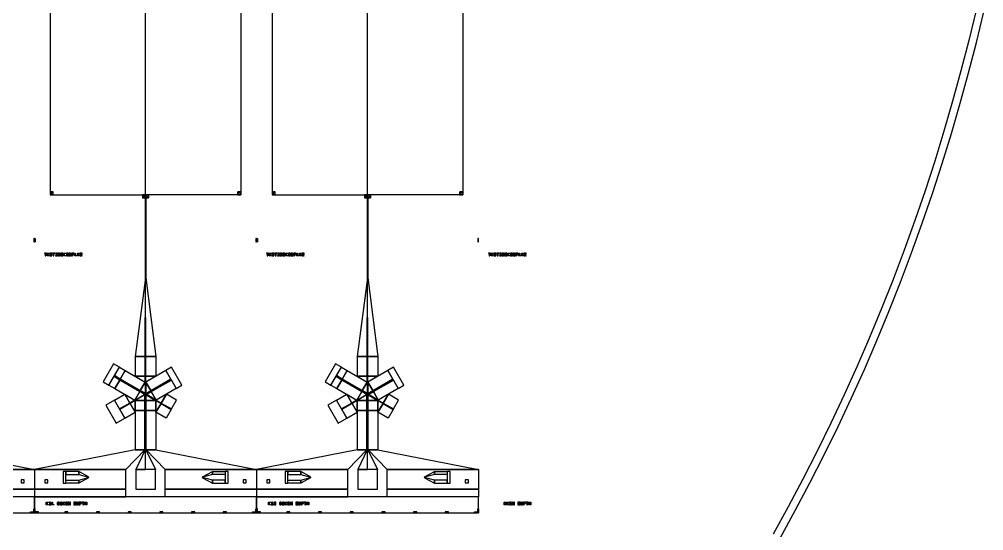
# Model space of a CAD drawing. Extents: x -50899 to 50899, y -48295 to 50898.
# Drawn here: x 25037 to 49580, y -24707 to -11703 of the extents above; entities that cross this region are included whole.
import ezdxf

# ---------------------------------------------------------------- set-up
doc = ezdxf.new("R2010")
doc.units = 0

# ---------------------------------------------------------------- blocks, each defined once
blk = doc.blocks.new('C1K')
for points in [[(5550, 6789), (5550, 6869), (5530, 6869), (5530, 6789), (5550, 6789)], [(5818, 6430), (5835, 6430), (5835, 6491), (5852, 6491), (5852, 6500), (5800, 6500), (5800, 6491), (5818, 6491), (5818, 6430), (5818, 6430)], [(5870, 6430), (5870, 6500), (5922, 6500), (5922, 6491), (5888, 6491), (5888, 6474), (5905, 6474), (5905, 6465), (5888, 6465), (5888, 6439), (5922, 6439), (5922, 6430), (5870, 6430), (5870, 6430)], [(5940, 6430), (5992, 6430), (5992, 6474), (5958, 6474), (5958, 6491), (5992, 6491), (5992, 6500), (5940, 6500), (5940, 6465), (5975, 6465), (5975, 6439), (5940, 6439), (5940, 6430), (5940, 6430)], [(6028, 6430), (6045, 6430), (6045, 6491), (6062, 6491), (6062, 6500), (6010, 6500), (6010, 6491), (6028, 6491), (6028, 6430), (6028, 6430)], [(6080, 6430), (6132, 6430), (6132, 6439), (6115, 6439), (6115, 6491), (6132, 6491), (6132, 6500), (6080, 6500), (6080, 6491), (6098, 6491), (6098, 6439), (6080, 6439), (6080, 6430), (6080, 6430)], [(6150, 6430), (6168, 6430), (6168, 6474), (6185, 6430), (6202, 6430), (6202, 6500), (6185, 6500), (6185, 6448), (6168, 6500), (6150, 6500), (6150, 6430), (6150, 6430)], [(6220, 6430), (6272, 6430), (6272, 6465), (6246, 6465), (6246, 6456), (6255, 6456), (6255, 6439), (6238, 6439), (6238, 6491), (6272, 6491), (6272, 6500), (6220, 6500), (6220, 6430), (6220, 6430)], [(6290, 6430), (6290, 6500), (6342, 6500), (6342, 6491), (6308, 6491), (6308, 6439), (6342, 6439), (6342, 6430), (6290, 6430), (6290, 6430)], [(6360, 6430), (6378, 6430), (6378, 6500), (6360, 6500), (6360, 6430)], [(6378, 6430), (6412, 6430), (6412, 6500), (6378, 6500), (6378, 6491), (6395, 6491), (6395, 6439), (6378, 6439), (6378, 6430)], [(6430, 6430), (6482, 6430), (6482, 6500), (6465, 6500), (6465, 6439), (6448, 6439), (6448, 6500), (6430, 6500), (6430, 6430), (6430, 6430)], [(6500, 6430), (6518, 6430), (6518, 6500), (6500, 6500), (6500, 6430)], [(6518, 6465), (6552, 6465), (6552, 6500), (6518, 6500), (6518, 6491), (6535, 6491), (6535, 6474), (6518, 6474), (6518, 6465)], [(6570, 6430), (6570, 6500), (6588, 6500), (6588, 6439), (6622, 6439), (6622, 6430), (6570, 6430), (6570, 6430)], [(6640, 6430), (6640, 6500), (6692, 6500), (6692, 6491), (6658, 6491), (6658, 6474), (6675, 6474), (6675, 6465), (6658, 6465), (6658, 6439), (6692, 6439), (6692, 6430), (6640, 6430), (6640, 6430)], [(6710, 6430), (6728, 6430), (6728, 6500), (6710, 6500), (6710, 6430)], [(6728, 6465), (6745, 6430), (6762, 6430), (6745, 6465), (6762, 6465), (6762, 6500), (6728, 6500), (6728, 6491), (6745, 6491), (6745, 6474), (6728, 6474), (6728, 6465)], [(3225, 1000), (2740, 1500), (2990, 1500), (5550, 1000), (3225, 1000)], [(3225, 500), (3225, 1000), (5550, 1000), (5550, 500), (3225, 500)], [(5210, 740), (5210, 660), (5290, 660), (5290, 740), (5210, 740)], [(3225, 300), (3225, 500), (5550, 500), (5550, 300), (3225, 300)], [(5550, -100), (5550, 300), (-100, 300), (-100, -100), (5550, -100)], [(5550, -100), (5450, -100), (5450, -80), (5530, -80), (5530, 0), (5550, 0), (5550, -100)], [(6200, 100), (6200, 170), (6252, 170), (6252, 161), (6218, 161), (6218, 144), (6235, 144), (6235, 135), (6218, 135), (6218, 109), (6252, 109), (6252, 100), (6200, 100), (6200, 100)], [(6270, 100), (6270, 170), (6322, 170), (6322, 161), (6288, 161), (6288, 144), (6305, 144), (6305, 135), (6288, 135), (6288, 109), (6322, 109), (6322, 100), (6270, 100), (6270, 100)], [(6340, 100), (6392, 100), (6392, 144), (6358, 144), (6358, 161), (6392, 161), (6392, 170), (6340, 170), (6340, 135), (6375, 135), (6375, 109), (6340, 109), (6340, 100), (6340, 100)], [(6410, 100), (6428, 100), (6428, 135), (6445, 135), (6445, 100), (6462, 100), (6462, 170), (6445, 170), (6445, 144), (6428, 144), (6428, 170), (6410, 170), (6410, 100), (6410, 100)], [(6550, 100), (6602, 100), (6602, 135), (6576, 135), (6576, 126), (6585, 126), (6585, 109), (6568, 109), (6568, 161), (6602, 161), (6602, 170), (6550, 170), (6550, 100), (6550, 100)], [(6620, 100), (6672, 100), (6672, 170), (6655, 170), (6655, 109), (6638, 109), (6638, 170), (6620, 170), (6620, 100), (6620, 100)], [(6690, 100), (6708, 100), (6708, 170), (6690, 170), (6690, 100)], [(6708, 135), (6742, 135), (6742, 170), (6708, 170), (6708, 161), (6725, 161), (6725, 144), (6708, 144), (6708, 135)], [(6778, 100), (6795, 100), (6795, 161), (6812, 161), (6812, 170), (6760, 170), (6760, 161), (6778, 161), (6778, 100), (6778, 100)], [(6830, 100), (6830, 170), (6882, 170), (6882, 100), (6865, 100), (6865, 161), (6848, 161), (6848, 100), (6830, 100)], [(6848, 135), (6848, 144), (6865, 144), (6865, 135), (6848, 135)]]:
    blk.add_lwpolyline(points)
blk = doc.blocks.new('C1L')
for points in [[(2724, 7981), (2724, 14081), (301, 14081), (301, 7981), (2724, 7981)], [(2726, 7981), (2726, 14081), (5149, 14081), (5149, 7981), (2726, 7981)], [(376, 7981), (376, 8056), (301, 8056), (301, 7981), (376, 7981)], [(301, 8056), (311, 8018), (338, 7991), (376, 7981), (376, 8018), (357, 8023), (344, 8037), (338, 8056), (301, 8056)], [(338, 8056), (344, 8037), (357, 8023), (376, 8018), (376, 8056), (376, 8056), (376, 8056), (376, 8056), (338, 8056)], [(2646, 7981), (2646, 7906), (2720, 7906), (2720, 7981), (2646, 7981)], [(2720, 7906), (2710, 7943), (2683, 7971), (2646, 7981), (2646, 7943), (2664, 7938), (2678, 7924), (2683, 7906), (2720, 7906)], [(2683, 7906), (2678, 7924), (2664, 7938), (2646, 7943), (2646, 7906), (2646, 7906), (2646, 7906), (2646, 7906), (2683, 7906)], [(2724, 5871), (2724, 7981), (2720, 7981), (2720, 5871), (2724, 5871)], [(2726, 5871), (2726, 7981), (2730, 7981), (2730, 5871), (2726, 5871)], [(2730, 7981), (2730, 7906), (2804, 7906), (2804, 7981), (2730, 7981)], [(2730, 7906), (2740, 7943), (2767, 7971), (2804, 7981), (2804, 7943), (2786, 7938), (2772, 7924), (2767, 7906), (2730, 7906)], [(2767, 7906), (2772, 7924), (2786, 7938), (2804, 7943), (2804, 7906), (2804, 7906), (2804, 7906), (2804, 7906), (2767, 7906)], [(5149, 7981), (5149, 8056), (5074, 8056), (5074, 7981), (5149, 7981)], [(5149, 8056), (5139, 8018), (5112, 7991), (5074, 7981), (5074, 8018), (5093, 8023), (5106, 8037), (5112, 8056), (5149, 8056)], [(5112, 8056), (5106, 8037), (5093, 8023), (5074, 8018), (5074, 8056), (5074, 8056), (5074, 8056), (5074, 8056), (5112, 8056)], [(-100, 6789), (-100, 6869), (-80, 6869), (-80, 6789), (-100, 6789)], [(5550, 6789), (5550, 6869), (5530, 6869), (5530, 6789), (5550, 6789)], [(5818, 6430), (5835, 6430), (5835, 6491), (5852, 6491), (5852, 6500), (5800, 6500), (5800, 6491), (5818, 6491), (5818, 6430), (5818, 6430)], [(5870, 6430), (5870, 6500), (5922, 6500), (5922, 6491), (5888, 6491), (5888, 6474), (5905, 6474), (5905, 6465), (5888, 6465), (5888, 6439), (5922, 6439), (5922, 6430), (5870, 6430), (5870, 6430)], [(5940, 6430), (5992, 6430), (5992, 6474), (5958, 6474), (5958, 6491), (5992, 6491), (5992, 6500), (5940, 6500), (5940, 6465), (5975, 6465), (5975, 6439), (5940, 6439), (5940, 6430), (5940, 6430)], [(6028, 6430), (6045, 6430), (6045, 6491), (6062, 6491), (6062, 6500), (6010, 6500), (6010, 6491), (6028, 6491), (6028, 6430), (6028, 6430)], [(6080, 6430), (6132, 6430), (6132, 6439), (6115, 6439), (6115, 6491), (6132, 6491), (6132, 6500), (6080, 6500), (6080, 6491), (6098, 6491), (6098, 6439), (6080, 6439), (6080, 6430), (6080, 6430)], [(6150, 6430), (6168, 6430), (6168, 6474), (6185, 6430), (6202, 6430), (6202, 6500), (6185, 6500), (6185, 6448), (6168, 6500), (6150, 6500), (6150, 6430), (6150, 6430)], [(6220, 6430), (6272, 6430), (6272, 6465), (6246, 6465), (6246, 6456), (6255, 6456), (6255, 6439), (6238, 6439), (6238, 6491), (6272, 6491), (6272, 6500), (6220, 6500), (6220, 6430), (6220, 6430)], [(6290, 6430), (6290, 6500), (6342, 6500), (6342, 6491), (6308, 6491), (6308, 6439), (6342, 6439), (6342, 6430), (6290, 6430), (6290, 6430)], [(6360, 6430), (6378, 6430), (6378, 6500), (6360, 6500), (6360, 6430)], [(6378, 6430), (6412, 6430), (6412, 6500), (6378, 6500), (6378, 6491), (6395, 6491), (6395, 6439), (6378, 6439), (6378, 6430)], [(6430, 6430), (6482, 6430), (6482, 6500), (6465, 6500), (6465, 6439), (6448, 6439), (6448, 6500), (6430, 6500), (6430, 6430), (6430, 6430)], [(6500, 6430), (6518, 6430), (6518, 6500), (6500, 6500), (6500, 6430)], [(6518, 6465), (6552, 6465), (6552, 6500), (6518, 6500), (6518, 6491), (6535, 6491), (6535, 6474), (6518, 6474), (6518, 6465)], [(6570, 6430), (6570, 6500), (6588, 6500), (6588, 6439), (6622, 6439), (6622, 6430), (6570, 6430), (6570, 6430)], [(6640, 6430), (6640, 6500), (6692, 6500), (6692, 6491), (6658, 6491), (6658, 6474), (6675, 6474), (6675, 6465), (6658, 6465), (6658, 6439), (6692, 6439), (6692, 6430), (6640, 6430), (6640, 6430)], [(6710, 6430), (6728, 6430), (6728, 6500), (6710, 6500), (6710, 6430)], [(6728, 6465), (6745, 6430), (6762, 6430), (6745, 6465), (6762, 6465), (6762, 6500), (6728, 6500), (6728, 6491), (6745, 6491), (6745, 6474), (6728, 6474), (6728, 6465)], [(2718, 3871), (2724, 5871), (2720, 5871), (2460, 3871), (2718, 3871)], [(2732, 3871), (2726, 5871), (2730, 5871), (2990, 3871), (2732, 3871)], [(2059, 3602), (1910, 3688), (1645, 3229), (1794, 3143), (2059, 3602)], [(2718, 3371), (2718, 3871), (2460, 3871), (2460, 3371), (2718, 3371)], [(2732, 3371), (2732, 3871), (2990, 3871), (2990, 3371), (2732, 3371)], [(2083, 3300), (1934, 3386), (2059, 3602), (2208, 3516), (2083, 3300)], [(2592, 3005), (2083, 3300), (2208, 3516), (2718, 3222), (2592, 3005)], [(2858, 3005), (3367, 3300), (3242, 3516), (2732, 3222), (2858, 3005)], [(3507, 3057), (3652, 3141), (3387, 3600), (3242, 3516), (3507, 3057)], [(2068, 3274), (1919, 3360), (1794, 3143), (1943, 3057), (2068, 3274)], [(2578, 2979), (2068, 3274), (1943, 3057), (2452, 2763), (2578, 2979)], [(2589, 2999), (2079, 3293), (2071, 3280), (2581, 2986), (2589, 2999)], [(2718, 3222), (2718, 3371), (2460, 3371), (2718, 3222), (2718, 3222)], [(2718, 2933), (2592, 3005), (2718, 3222), (2718, 2933), (2718, 2933)], [(2732, 3222), (2732, 3371), (2990, 3371), (2732, 3222), (2732, 3222)], [(2732, 2933), (2858, 3005), (2732, 3222), (2732, 2933), (2732, 2933)], [(2869, 2986), (3379, 3280), (3371, 3293), (2861, 2999), (2869, 2986)], [(2872, 2979), (3382, 3274), (3507, 3057), (2998, 2763), (2872, 2979)], [(2702, 2907), (2578, 2979), (2452, 2763), (2702, 2907), (2702, 2907)], [(2710, 2920), (2585, 2992), (2581, 2986), (2706, 2914), (2710, 2920)], [(2710, 2920), (2585, 2992), (2589, 2999), (2714, 2927), (2710, 2920)], [(2740, 2920), (2865, 2992), (2861, 2999), (2736, 2927), (2740, 2920)], [(2740, 2920), (2865, 2992), (2869, 2986), (2744, 2914), (2740, 2920)], [(2748, 2907), (2872, 2979), (2998, 2763), (2748, 2907), (2748, 2907)], [(1935, 2762), (1712, 2633), (1977, 2174), (2200, 2303), (1935, 2762)], [(2324, 2689), (2064, 2539), (1935, 2762), (2195, 2912), (2324, 2689)], [(2452, 2763), (2324, 2689), (2195, 2912), (2452, 2763), (2452, 2763)], [(2460, 2750), (2331, 2676), (2460, 2453), (2460, 2750), (2460, 2750)], [(2710, 2750), (2710, 2894), (2710, 2894), (2460, 2750), (2710, 2750)], [(2710, 2500), (2710, 2750), (2460, 2750), (2460, 2500), (2710, 2500)], [(2725, 2920), (2714, 2927), (2706, 2914), (2718, 2907), (2725, 2920)], [(2725, 2907), (2725, 2920), (2725, 2920), (2718, 2907), (2725, 2907)], [(2732, 2894), (2732, 2907), (2718, 2907), (2718, 2894), (2732, 2894)], [(2725, 2750), (2725, 2894), (2718, 2894), (2718, 2750), (2725, 2750)], [(2732, 2500), (2732, 2750), (2718, 2750), (2718, 2500), (2732, 2500)], [(2732, 2907), (2744, 2914), (2736, 2927), (2725, 2920), (2732, 2907)], [(2725, 2907), (2725, 2920), (2725, 2920), (2732, 2907), (2725, 2907)], [(2725, 2750), (2725, 2894), (2732, 2894), (2732, 2750), (2725, 2750)], [(2740, 2750), (2740, 2894), (2740, 2894), (2990, 2750), (2740, 2750)], [(2740, 2500), (2740, 2750), (2990, 2750), (2990, 2500), (2740, 2500)], [(2990, 2750), (3119, 2676), (2990, 2453), (2990, 2750), (2990, 2750)], [(2998, 2763), (3126, 2689), (3255, 2912), (2998, 2763), (2998, 2763)], [(3126, 2689), (3386, 2539), (3515, 2762), (3255, 2912), (3126, 2689)], [(2331, 2676), (2071, 2526), (2200, 2303), (2460, 2453), (2331, 2676)], [(2710, 1500), (2710, 2500), (2460, 2500), (2460, 1500), (2710, 1500)], [(2732, 1500), (2732, 2500), (2718, 2500), (2718, 1500), (2732, 1500)], [(2740, 1500), (2740, 2500), (2990, 2500), (2990, 1500), (2740, 1500)], [(3119, 2676), (3379, 2526), (3250, 2303), (2990, 2453), (3119, 2676)], [(2225, 1000), (2710, 1500), (2460, 1500), (-100, 1000), (2225, 1000)], [(2725, 1000), (2725, 1500), (2718, 1500), (2475, 1000), (2725, 1000)], [(2725, 1000), (2725, 1500), (2732, 1500), (2975, 1000), (2725, 1000)], [(3225, 1000), (2740, 1500), (2990, 1500), (5550, 1000), (3225, 1000)], [(2225, 500), (2225, 1000), (-100, 1000), (-100, 500), (2225, 500)], [(2975, 500), (2975, 1000), (2475, 1000), (2475, 500), (2975, 500)], [(3225, 500), (3225, 1000), (5550, 1000), (5550, 500), (3225, 500)], [(160, 740), (160, 660), (240, 660), (240, 740), (160, 740)], [(625, 650), (700, 650), (700, 950), (625, 950), (625, 650)], [(625, 650), (700, 650), (700, 950), (625, 950), (625, 650)], [(700, 875), (1025, 875), (1025, 950), (700, 950), (700, 875)], [(700, 875), (1025, 875), (1025, 950), (700, 950), (700, 875)], [(1025, 875), (1275, 805), (1275, 810), (1025, 950), (1025, 875)], [(1025, 875), (1275, 805), (1275, 810), (1025, 950), (1025, 875)], [(1025, 725), (1275, 795), (1275, 790), (1025, 650), (1025, 725)], [(1025, 725), (1275, 795), (1275, 790), (1025, 650), (1025, 725)], [(4425, 875), (4175, 805), (4175, 810), (4425, 950), (4425, 875)], [(4425, 875), (4175, 805), (4175, 810), (4425, 950), (4425, 875)], [(4425, 725), (4175, 795), (4175, 790), (4425, 650), (4425, 725)], [(4425, 725), (4175, 795), (4175, 790), (4425, 650), (4425, 725)], [(4750, 875), (4425, 875), (4425, 950), (4750, 950), (4750, 875)], [(4750, 875), (4425, 875), (4425, 950), (4750, 950), (4750, 875)], [(4825, 950), (4750, 950), (4750, 650), (4825, 650), (4825, 950)], [(4825, 950), (4750, 950), (4750, 650), (4825, 650), (4825, 950)], [(5210, 740), (5210, 660), (5290, 660), (5290, 740), (5210, 740)], [(2225, 300), (2225, 500), (-100, 500), (-100, 300), (2225, 300)], [(700, 725), (1025, 725), (1025, 650), (700, 650), (700, 725)], [(700, 725), (1025, 725), (1025, 650), (700, 650), (700, 725)], [(3225, 300), (3225, 500), (5550, 500), (5550, 300), (3225, 300)], [(4750, 725), (4425, 725), (4425, 650), (4750, 650), (4750, 725)], [(4750, 725), (4425, 725), (4425, 650), (4750, 650), (4750, 725)], [(5550, -100), (5550, 300), (-100, 300), (-100, -100), (5550, -100)], [(-100, -100), (0, -100), (0, -80), (-80, -80), (-80, 0), (-100, 0), (-100, -100)], [(200, 100), (200, 170), (252, 170), (252, 161), (218, 161), (218, 109), (252, 109), (252, 100), (200, 100), (200, 100)], [(270, 100), (322, 100), (322, 109), (305, 109), (305, 170), (288, 170), (270, 161), (270, 152), (288, 152), (288, 109), (270, 109), (270, 100), (270, 100)], [(340, 100), (340, 170), (358, 170), (358, 109), (392, 109), (392, 100), (340, 100), (340, 100)], [(5550, -100), (5450, -100), (5450, -80), (5530, -80), (5530, 0), (5550, 0), (5550, -100)], [(6200, 100), (6200, 170), (6252, 170), (6252, 161), (6218, 161), (6218, 144), (6235, 144), (6235, 135), (6218, 135), (6218, 109), (6252, 109), (6252, 100), (6200, 100), (6200, 100)], [(6270, 100), (6270, 170), (6322, 170), (6322, 161), (6288, 161), (6288, 144), (6305, 144), (6305, 135), (6288, 135), (6288, 109), (6322, 109), (6322, 100), (6270, 100), (6270, 100)], [(6340, 100), (6392, 100), (6392, 144), (6358, 144), (6358, 161), (6392, 161), (6392, 170), (6340, 170), (6340, 135), (6375, 135), (6375, 109), (6340, 109), (6340, 100), (6340, 100)], [(6410, 100), (6428, 100), (6428, 135), (6445, 135), (6445, 100), (6462, 100), (6462, 170), (6445, 170), (6445, 144), (6428, 144), (6428, 170), (6410, 170), (6410, 100), (6410, 100)], [(6550, 100), (6602, 100), (6602, 135), (6576, 135), (6576, 126), (6585, 126), (6585, 109), (6568, 109), (6568, 161), (6602, 161), (6602, 170), (6550, 170), (6550, 100), (6550, 100)], [(6620, 100), (6672, 100), (6672, 170), (6655, 170), (6655, 109), (6638, 109), (6638, 170), (6620, 170), (6620, 100), (6620, 100)], [(6690, 100), (6708, 100), (6708, 170), (6690, 170), (6690, 100)], [(6708, 135), (6742, 135), (6742, 170), (6708, 170), (6708, 161), (6725, 161), (6725, 144), (6708, 144), (6708, 135)], [(6778, 100), (6795, 100), (6795, 161), (6812, 161), (6812, 170), (6760, 170), (6760, 161), (6778, 161), (6778, 100), (6778, 100)], [(6830, 100), (6830, 170), (6882, 170), (6882, 100), (6865, 100), (6865, 161), (6848, 161), (6848, 100), (6830, 100)], [(6848, 135), (6848, 144), (6865, 144), (6865, 135), (6848, 135)], [(667, -100), (747, -100), (747, -80), (667, -80), (667, -100)], [(1474, -100), (1554, -100), (1554, -80), (1474, -80), (1474, -100)], [(2281, -100), (2361, -100), (2361, -80), (2281, -80), (2281, -100)], [(3089, -100), (3169, -100), (3169, -80), (3089, -80), (3089, -100)], [(3896, -100), (3976, -100), (3976, -80), (3896, -80), (3896, -100)], [(4703, -100), (4783, -100), (4783, -80), (4703, -80), (4703, -100)]]:
    blk.add_lwpolyline(points)
blk = doc.blocks.new('C1M')
for points in [[(2724, 7981), (2724, 14081), (301, 14081), (301, 7981), (2724, 7981)], [(2726, 7981), (2726, 14081), (5149, 14081), (5149, 7981), (2726, 7981)], [(376, 7981), (376, 8056), (301, 8056), (301, 7981), (376, 7981)], [(301, 8056), (311, 8018), (338, 7991), (376, 7981), (376, 8018), (357, 8023), (344, 8037), (338, 8056), (301, 8056)], [(338, 8056), (344, 8037), (357, 8023), (376, 8018), (376, 8056), (376, 8056), (376, 8056), (376, 8056), (338, 8056)], [(2646, 7981), (2646, 7906), (2720, 7906), (2720, 7981), (2646, 7981)], [(2720, 7906), (2710, 7943), (2683, 7971), (2646, 7981), (2646, 7943), (2664, 7938), (2678, 7924), (2683, 7906), (2720, 7906)], [(2683, 7906), (2678, 7924), (2664, 7938), (2646, 7943), (2646, 7906), (2646, 7906), (2646, 7906), (2646, 7906), (2683, 7906)], [(2724, 5871), (2724, 7981), (2720, 7981), (2720, 5871), (2724, 5871)], [(2726, 5871), (2726, 7981), (2730, 7981), (2730, 5871), (2726, 5871)], [(2730, 7981), (2730, 7906), (2804, 7906), (2804, 7981), (2730, 7981)], [(2730, 7906), (2740, 7943), (2767, 7971), (2804, 7981), (2804, 7943), (2786, 7938), (2772, 7924), (2767, 7906), (2730, 7906)], [(2767, 7906), (2772, 7924), (2786, 7938), (2804, 7943), (2804, 7906), (2804, 7906), (2804, 7906), (2804, 7906), (2767, 7906)], [(5149, 7981), (5149, 8056), (5074, 8056), (5074, 7981), (5149, 7981)], [(5149, 8056), (5139, 8018), (5112, 7991), (5074, 7981), (5074, 8018), (5093, 8023), (5106, 8037), (5112, 8056), (5149, 8056)], [(5112, 8056), (5106, 8037), (5093, 8023), (5074, 8018), (5074, 8056), (5074, 8056), (5074, 8056), (5074, 8056), (5112, 8056)], [(-100, 6789), (-100, 6869), (-80, 6869), (-80, 6789), (-100, 6789)], [(5550, 6789), (5550, 6869), (5530, 6869), (5530, 6789), (5550, 6789)], [(5818, 6430), (5835, 6430), (5835, 6491), (5852, 6491), (5852, 6500), (5800, 6500), (5800, 6491), (5818, 6491), (5818, 6430), (5818, 6430)], [(5870, 6430), (5870, 6500), (5922, 6500), (5922, 6491), (5888, 6491), (5888, 6474), (5905, 6474), (5905, 6465), (5888, 6465), (5888, 6439), (5922, 6439), (5922, 6430), (5870, 6430), (5870, 6430)], [(5940, 6430), (5992, 6430), (5992, 6474), (5958, 6474), (5958, 6491), (5992, 6491), (5992, 6500), (5940, 6500), (5940, 6465), (5975, 6465), (5975, 6439), (5940, 6439), (5940, 6430), (5940, 6430)], [(6028, 6430), (6045, 6430), (6045, 6491), (6062, 6491), (6062, 6500), (6010, 6500), (6010, 6491), (6028, 6491), (6028, 6430), (6028, 6430)], [(6080, 6430), (6132, 6430), (6132, 6439), (6115, 6439), (6115, 6491), (6132, 6491), (6132, 6500), (6080, 6500), (6080, 6491), (6098, 6491), (6098, 6439), (6080, 6439), (6080, 6430), (6080, 6430)], [(6150, 6430), (6168, 6430), (6168, 6474), (6185, 6430), (6202, 6430), (6202, 6500), (6185, 6500), (6185, 6448), (6168, 6500), (6150, 6500), (6150, 6430), (6150, 6430)], [(6220, 6430), (6272, 6430), (6272, 6465), (6246, 6465), (6246, 6456), (6255, 6456), (6255, 6439), (6238, 6439), (6238, 6491), (6272, 6491), (6272, 6500), (6220, 6500), (6220, 6430), (6220, 6430)], [(6290, 6430), (6290, 6500), (6342, 6500), (6342, 6491), (6308, 6491), (6308, 6439), (6342, 6439), (6342, 6430), (6290, 6430), (6290, 6430)], [(6360, 6430), (6378, 6430), (6378, 6500), (6360, 6500), (6360, 6430)], [(6378, 6430), (6412, 6430), (6412, 6500), (6378, 6500), (6378, 6491), (6395, 6491), (6395, 6439), (6378, 6439), (6378, 6430)], [(6430, 6430), (6482, 6430), (6482, 6500), (6465, 6500), (6465, 6439), (6448, 6439), (6448, 6500), (6430, 6500), (6430, 6430), (6430, 6430)], [(6500, 6430), (6518, 6430), (6518, 6500), (6500, 6500), (6500, 6430)], [(6518, 6465), (6552, 6465), (6552, 6500), (6518, 6500), (6518, 6491), (6535, 6491), (6535, 6474), (6518, 6474), (6518, 6465)], [(6570, 6430), (6570, 6500), (6588, 6500), (6588, 6439), (6622, 6439), (6622, 6430), (6570, 6430), (6570, 6430)], [(6640, 6430), (6640, 6500), (6692, 6500), (6692, 6491), (6658, 6491), (6658, 6474), (6675, 6474), (6675, 6465), (6658, 6465), (6658, 6439), (6692, 6439), (6692, 6430), (6640, 6430), (6640, 6430)], [(6710, 6430), (6728, 6430), (6728, 6500), (6710, 6500), (6710, 6430)], [(6728, 6465), (6745, 6430), (6762, 6430), (6745, 6465), (6762, 6465), (6762, 6500), (6728, 6500), (6728, 6491), (6745, 6491), (6745, 6474), (6728, 6474), (6728, 6465)], [(2718, 3871), (2724, 5871), (2720, 5871), (2460, 3871), (2718, 3871)], [(2732, 3871), (2726, 5871), (2730, 5871), (2990, 3871), (2732, 3871)], [(2059, 3602), (1910, 3688), (1645, 3229), (1794, 3143), (2059, 3602)], [(2718, 3371), (2718, 3871), (2460, 3871), (2460, 3371), (2718, 3371)], [(2732, 3371), (2732, 3871), (2990, 3871), (2990, 3371), (2732, 3371)], [(2083, 3300), (1934, 3386), (2059, 3602), (2208, 3516), (2083, 3300)], [(2592, 3005), (2083, 3300), (2208, 3516), (2718, 3222), (2592, 3005)], [(2858, 3005), (3367, 3300), (3242, 3516), (2732, 3222), (2858, 3005)], [(3507, 3057), (3652, 3141), (3387, 3600), (3242, 3516), (3507, 3057)], [(2068, 3274), (1919, 3360), (1794, 3143), (1943, 3057), (2068, 3274)], [(2578, 2979), (2068, 3274), (1943, 3057), (2452, 2763), (2578, 2979)], [(2589, 2999), (2079, 3293), (2071, 3280), (2581, 2986), (2589, 2999)], [(2718, 3222), (2718, 3371), (2460, 3371), (2718, 3222), (2718, 3222)], [(2718, 2933), (2592, 3005), (2718, 3222), (2718, 2933), (2718, 2933)], [(2732, 3222), (2732, 3371), (2990, 3371), (2732, 3222), (2732, 3222)], [(2732, 2933), (2858, 3005), (2732, 3222), (2732, 2933), (2732, 2933)], [(2869, 2986), (3379, 3280), (3371, 3293), (2861, 2999), (2869, 2986)], [(2872, 2979), (3382, 3274), (3507, 3057), (2998, 2763), (2872, 2979)], [(2702, 2907), (2578, 2979), (2452, 2763), (2702, 2907), (2702, 2907)], [(2710, 2920), (2585, 2992), (2581, 2986), (2706, 2914), (2710, 2920)], [(2710, 2920), (2585, 2992), (2589, 2999), (2714, 2927), (2710, 2920)], [(2740, 2920), (2865, 2992), (2861, 2999), (2736, 2927), (2740, 2920)], [(2740, 2920), (2865, 2992), (2869, 2986), (2744, 2914), (2740, 2920)], [(2748, 2907), (2872, 2979), (2998, 2763), (2748, 2907), (2748, 2907)], [(1935, 2762), (1712, 2633), (1977, 2174), (2200, 2303), (1935, 2762)], [(2324, 2689), (2064, 2539), (1935, 2762), (2195, 2912), (2324, 2689)], [(2452, 2763), (2324, 2689), (2195, 2912), (2452, 2763), (2452, 2763)], [(2460, 2750), (2331, 2676), (2460, 2453), (2460, 2750), (2460, 2750)], [(2710, 2750), (2710, 2894), (2710, 2894), (2460, 2750), (2710, 2750)], [(2710, 2500), (2710, 2750), (2460, 2750), (2460, 2500), (2710, 2500)], [(2725, 2920), (2714, 2927), (2706, 2914), (2718, 2907), (2725, 2920)], [(2725, 2907), (2725, 2920), (2725, 2920), (2718, 2907), (2725, 2907)], [(2732, 2894), (2732, 2907), (2718, 2907), (2718, 2894), (2732, 2894)], [(2725, 2750), (2725, 2894), (2718, 2894), (2718, 2750), (2725, 2750)], [(2732, 2500), (2732, 2750), (2718, 2750), (2718, 2500), (2732, 2500)], [(2732, 2907), (2744, 2914), (2736, 2927), (2725, 2920), (2732, 2907)], [(2725, 2907), (2725, 2920), (2725, 2920), (2732, 2907), (2725, 2907)], [(2725, 2750), (2725, 2894), (2732, 2894), (2732, 2750), (2725, 2750)], [(2740, 2750), (2740, 2894), (2740, 2894), (2990, 2750), (2740, 2750)], [(2740, 2500), (2740, 2750), (2990, 2750), (2990, 2500), (2740, 2500)], [(2990, 2750), (3119, 2676), (2990, 2453), (2990, 2750), (2990, 2750)], [(2998, 2763), (3126, 2689), (3255, 2912), (2998, 2763), (2998, 2763)], [(3126, 2689), (3386, 2539), (3515, 2762), (3255, 2912), (3126, 2689)], [(2331, 2676), (2071, 2526), (2200, 2303), (2460, 2453), (2331, 2676)], [(2710, 1500), (2710, 2500), (2460, 2500), (2460, 1500), (2710, 1500)], [(2732, 1500), (2732, 2500), (2718, 2500), (2718, 1500), (2732, 1500)], [(2740, 1500), (2740, 2500), (2990, 2500), (2990, 1500), (2740, 1500)], [(3119, 2676), (3379, 2526), (3250, 2303), (2990, 2453), (3119, 2676)], [(2225, 1000), (2710, 1500), (2460, 1500), (-100, 1000), (2225, 1000)], [(2725, 1000), (2725, 1500), (2718, 1500), (2475, 1000), (2725, 1000)], [(2725, 1000), (2725, 1500), (2732, 1500), (2975, 1000), (2725, 1000)], [(3225, 1000), (2740, 1500), (2990, 1500), (5550, 1000), (3225, 1000)], [(2225, 500), (2225, 1000), (-100, 1000), (-100, 500), (2225, 500)], [(2975, 500), (2975, 1000), (2475, 1000), (2475, 500), (2975, 500)], [(3225, 500), (3225, 1000), (5550, 1000), (5550, 500), (3225, 500)], [(160, 740), (160, 660), (240, 660), (240, 740), (160, 740)], [(625, 650), (700, 650), (700, 950), (625, 950), (625, 650)], [(625, 650), (700, 650), (700, 950), (625, 950), (625, 650)], [(700, 875), (1025, 875), (1025, 950), (700, 950), (700, 875)], [(700, 875), (1025, 875), (1025, 950), (700, 950), (700, 875)], [(1025, 875), (1275, 805), (1275, 810), (1025, 950), (1025, 875)], [(1025, 875), (1275, 805), (1275, 810), (1025, 950), (1025, 875)], [(1025, 725), (1275, 795), (1275, 790), (1025, 650), (1025, 725)], [(1025, 725), (1275, 795), (1275, 790), (1025, 650), (1025, 725)], [(4425, 875), (4175, 805), (4175, 810), (4425, 950), (4425, 875)], [(4425, 875), (4175, 805), (4175, 810), (4425, 950), (4425, 875)], [(4425, 725), (4175, 795), (4175, 790), (4425, 650), (4425, 725)], [(4425, 725), (4175, 795), (4175, 790), (4425, 650), (4425, 725)], [(4750, 875), (4425, 875), (4425, 950), (4750, 950), (4750, 875)], [(4750, 875), (4425, 875), (4425, 950), (4750, 950), (4750, 875)], [(4825, 950), (4750, 950), (4750, 650), (4825, 650), (4825, 950)], [(4825, 950), (4750, 950), (4750, 650), (4825, 650), (4825, 950)], [(5210, 740), (5210, 660), (5290, 660), (5290, 740), (5210, 740)], [(2225, 300), (2225, 500), (-100, 500), (-100, 300), (2225, 300)], [(700, 725), (1025, 725), (1025, 650), (700, 650), (700, 725)], [(700, 725), (1025, 725), (1025, 650), (700, 650), (700, 725)], [(3225, 300), (3225, 500), (5550, 500), (5550, 300), (3225, 300)], [(4750, 725), (4425, 725), (4425, 650), (4750, 650), (4750, 725)], [(4750, 725), (4425, 725), (4425, 650), (4750, 650), (4750, 725)], [(5550, -100), (5550, 300), (-100, 300), (-100, -100), (5550, -100)], [(-100, -100), (0, -100), (0, -80), (-80, -80), (-80, 0), (-100, 0), (-100, -100)], [(200, 100), (200, 170), (252, 170), (252, 161), (218, 161), (218, 109), (252, 109), (252, 100), (200, 100), (200, 100)], [(270, 100), (322, 100), (322, 109), (305, 109), (305, 170), (288, 170), (270, 161), (270, 152), (288, 152), (288, 109), (270, 109), (270, 100), (270, 100)], [(340, 100), (358, 100), (358, 135), (366, 109), (375, 135), (375, 100), (392, 100), (392, 170), (375, 170), (366, 144), (358, 170), (340, 170), (340, 100), (340, 100)], [(5550, -100), (5450, -100), (5450, -80), (5530, -80), (5530, 0), (5550, 0), (5550, -100)], [(6200, 100), (6200, 170), (6252, 170), (6252, 161), (6218, 161), (6218, 144), (6235, 144), (6235, 135), (6218, 135), (6218, 109), (6252, 109), (6252, 100), (6200, 100), (6200, 100)], [(6270, 100), (6270, 170), (6322, 170), (6322, 161), (6288, 161), (6288, 144), (6305, 144), (6305, 135), (6288, 135), (6288, 109), (6322, 109), (6322, 100), (6270, 100), (6270, 100)], [(6340, 100), (6392, 100), (6392, 144), (6358, 144), (6358, 161), (6392, 161), (6392, 170), (6340, 170), (6340, 135), (6375, 135), (6375, 109), (6340, 109), (6340, 100), (6340, 100)], [(6410, 100), (6428, 100), (6428, 135), (6445, 135), (6445, 100), (6462, 100), (6462, 170), (6445, 170), (6445, 144), (6428, 144), (6428, 170), (6410, 170), (6410, 100), (6410, 100)], [(6550, 100), (6602, 100), (6602, 135), (6576, 135), (6576, 126), (6585, 126), (6585, 109), (6568, 109), (6568, 161), (6602, 161), (6602, 170), (6550, 170), (6550, 100), (6550, 100)], [(6620, 100), (6672, 100), (6672, 170), (6655, 170), (6655, 109), (6638, 109), (6638, 170), (6620, 170), (6620, 100), (6620, 100)], [(6690, 100), (6708, 100), (6708, 170), (6690, 170), (6690, 100)], [(6708, 135), (6742, 135), (6742, 170), (6708, 170), (6708, 161), (6725, 161), (6725, 144), (6708, 144), (6708, 135)], [(6778, 100), (6795, 100), (6795, 161), (6812, 161), (6812, 170), (6760, 170), (6760, 161), (6778, 161), (6778, 100), (6778, 100)], [(6830, 100), (6830, 170), (6882, 170), (6882, 100), (6865, 100), (6865, 161), (6848, 161), (6848, 100), (6830, 100)], [(6848, 135), (6848, 144), (6865, 144), (6865, 135), (6848, 135)], [(667, -100), (747, -100), (747, -80), (667, -80), (667, -100)], [(1474, -100), (1554, -100), (1554, -80), (1474, -80), (1474, -100)], [(2281, -100), (2361, -100), (2361, -80), (2281, -80), (2281, -100)], [(3089, -100), (3169, -100), (3169, -80), (3089, -80), (3089, -100)], [(3896, -100), (3976, -100), (3976, -80), (3896, -80), (3896, -100)], [(4703, -100), (4783, -100), (4783, -80), (4703, -80), (4703, -100)]]:
    blk.add_lwpolyline(points)

msp = doc.modelspace()

# ---------------------------------------------------------------- linework, layer by layer
for points in [[(49386, -11470), (49199, -12244), (49001, -13016), (48790, -13784), (48568, -14549), (48333, -15310), (48087, -16068), (47828, -16821), (47558, -17571), (47276, -18316), (46982, -19056), (46677, -19792), (46361, -20523), (46032, -21249), (45693, -21969), (45342, -22684), (44980, -23394), (44607, -24098), (44223, -24796)], [(44397, -24893), (44783, -24193), (45158, -23486), (45521, -22774), (45873, -22056), (46214, -21332), (46543, -20604), (46861, -19870), (47168, -19131), (47463, -18388), (47746, -17640), (48017, -16888), (48276, -16131), (48524, -15371), (48759, -14606), (48983, -13839), (49194, -13067), (49393, -12293), (49580, -11515)], [(25692, -17720), (25710, -17720), (25710, -17659), (25728, -17659), (25728, -17650), (25675, -17650), (25675, -17659), (25692, -17659), (25692, -17720), (25692, -17720)], [(25745, -17720), (25745, -17650), (25798, -17650), (25798, -17659), (25762, -17659), (25762, -17676), (25780, -17676), (25780, -17685), (25762, -17685), (25762, -17711), (25798, -17711), (25798, -17720), (25745, -17720), (25745, -17720)], [(25815, -17720), (25868, -17720), (25868, -17676), (25832, -17676), (25832, -17659), (25868, -17659), (25868, -17650), (25815, -17650), (25815, -17685), (25850, -17685), (25850, -17711), (25815, -17711), (25815, -17720), (25815, -17720)], [(25902, -17720), (25920, -17720), (25920, -17659), (25938, -17659), (25938, -17650), (25885, -17650), (25885, -17659), (25902, -17659), (25902, -17720), (25902, -17720)], [(25955, -17720), (26008, -17720), (26008, -17711), (25990, -17711), (25990, -17659), (26008, -17659), (26008, -17650), (25955, -17650), (25955, -17659), (25972, -17659), (25972, -17711), (25955, -17711), (25955, -17720), (25955, -17720)], [(26025, -17720), (26042, -17720), (26042, -17676), (26060, -17720), (26078, -17720), (26078, -17650), (26060, -17650), (26060, -17702), (26042, -17650), (26025, -17650), (26025, -17720), (26025, -17720)], [(26095, -17720), (26148, -17720), (26148, -17685), (26121, -17685), (26121, -17694), (26130, -17694), (26130, -17711), (26112, -17711), (26112, -17659), (26148, -17659), (26148, -17650), (26095, -17650), (26095, -17720), (26095, -17720)], [(26165, -17720), (26165, -17650), (26218, -17650), (26218, -17659), (26182, -17659), (26182, -17711), (26218, -17711), (26218, -17720), (26165, -17720), (26165, -17720)], [(26235, -17720), (26252, -17720), (26252, -17650), (26235, -17650), (26235, -17720)], [(26252, -17720), (26288, -17720), (26288, -17650), (26252, -17650), (26252, -17659), (26270, -17659), (26270, -17711), (26252, -17711), (26252, -17720)], [(26305, -17720), (26358, -17720), (26358, -17650), (26340, -17650), (26340, -17711), (26322, -17711), (26322, -17650), (26305, -17650), (26305, -17720), (26305, -17720)], [(26375, -17720), (26392, -17720), (26392, -17650), (26375, -17650), (26375, -17720)], [(26392, -17685), (26428, -17685), (26428, -17650), (26392, -17650), (26392, -17659), (26410, -17659), (26410, -17676), (26392, -17676), (26392, -17685)], [(26445, -17720), (26445, -17650), (26462, -17650), (26462, -17711), (26498, -17711), (26498, -17720), (26445, -17720), (26445, -17720)], [(26515, -17720), (26515, -17650), (26568, -17650), (26568, -17659), (26532, -17659), (26532, -17676), (26550, -17676), (26550, -17685), (26532, -17685), (26532, -17711), (26568, -17711), (26568, -17720), (26515, -17720), (26515, -17720)], [(26585, -17720), (26602, -17720), (26602, -17650), (26585, -17650), (26585, -17720)], [(26602, -17685), (26620, -17720), (26638, -17720), (26620, -17685), (26638, -17685), (26638, -17650), (26602, -17650), (26602, -17659), (26620, -17659), (26620, -17676), (26602, -17676), (26602, -17685)], [(31342, -17720), (31360, -17720), (31360, -17659), (31378, -17659), (31378, -17650), (31325, -17650), (31325, -17659), (31342, -17659), (31342, -17720), (31342, -17720)], [(31395, -17720), (31395, -17650), (31448, -17650), (31448, -17659), (31412, -17659), (31412, -17676), (31430, -17676), (31430, -17685), (31412, -17685), (31412, -17711), (31448, -17711), (31448, -17720), (31395, -17720), (31395, -17720)], [(31465, -17720), (31518, -17720), (31518, -17676), (31482, -17676), (31482, -17659), (31518, -17659), (31518, -17650), (31465, -17650), (31465, -17685), (31500, -17685), (31500, -17711), (31465, -17711), (31465, -17720), (31465, -17720)], [(31552, -17720), (31570, -17720), (31570, -17659), (31588, -17659), (31588, -17650), (31535, -17650), (31535, -17659), (31552, -17659), (31552, -17720), (31552, -17720)], [(31605, -17720), (31658, -17720), (31658, -17711), (31640, -17711), (31640, -17659), (31658, -17659), (31658, -17650), (31605, -17650), (31605, -17659), (31622, -17659), (31622, -17711), (31605, -17711), (31605, -17720), (31605, -17720)], [(31675, -17720), (31692, -17720), (31692, -17676), (31710, -17720), (31728, -17720), (31728, -17650), (31710, -17650), (31710, -17702), (31692, -17650), (31675, -17650), (31675, -17720), (31675, -17720)], [(31745, -17720), (31798, -17720), (31798, -17685), (31771, -17685), (31771, -17694), (31780, -17694), (31780, -17711), (31762, -17711), (31762, -17659), (31798, -17659), (31798, -17650), (31745, -17650), (31745, -17720), (31745, -17720)], [(31815, -17720), (31815, -17650), (31868, -17650), (31868, -17659), (31832, -17659), (31832, -17711), (31868, -17711), (31868, -17720), (31815, -17720), (31815, -17720)], [(31885, -17720), (31902, -17720), (31902, -17650), (31885, -17650), (31885, -17720)], [(31902, -17720), (31938, -17720), (31938, -17650), (31902, -17650), (31902, -17659), (31920, -17659), (31920, -17711), (31902, -17711), (31902, -17720)], [(31955, -17720), (32008, -17720), (32008, -17650), (31990, -17650), (31990, -17711), (31972, -17711), (31972, -17650), (31955, -17650), (31955, -17720), (31955, -17720)], [(32025, -17720), (32042, -17720), (32042, -17650), (32025, -17650), (32025, -17720)], [(32042, -17685), (32078, -17685), (32078, -17650), (32042, -17650), (32042, -17659), (32060, -17659), (32060, -17676), (32042, -17676), (32042, -17685)], [(32095, -17720), (32095, -17650), (32112, -17650), (32112, -17711), (32148, -17711), (32148, -17720), (32095, -17720), (32095, -17720)], [(32165, -17720), (32165, -17650), (32218, -17650), (32218, -17659), (32182, -17659), (32182, -17676), (32200, -17676), (32200, -17685), (32182, -17685), (32182, -17711), (32218, -17711), (32218, -17720), (32165, -17720), (32165, -17720)], [(32235, -17720), (32252, -17720), (32252, -17650), (32235, -17650), (32235, -17720)], [(32252, -17685), (32270, -17720), (32288, -17720), (32270, -17685), (32288, -17685), (32288, -17650), (32252, -17650), (32252, -17659), (32270, -17659), (32270, -17676), (32252, -17676), (32252, -17685)], [(36992, -17720), (37010, -17720), (37010, -17659), (37028, -17659), (37028, -17650), (36975, -17650), (36975, -17659), (36992, -17659), (36992, -17720), (36992, -17720)], [(37045, -17720), (37045, -17650), (37098, -17650), (37098, -17659), (37062, -17659), (37062, -17676), (37080, -17676), (37080, -17685), (37062, -17685), (37062, -17711), (37098, -17711), (37098, -17720), (37045, -17720), (37045, -17720)], [(37115, -17720), (37168, -17720), (37168, -17676), (37132, -17676), (37132, -17659), (37168, -17659), (37168, -17650), (37115, -17650), (37115, -17685), (37150, -17685), (37150, -17711), (37115, -17711), (37115, -17720), (37115, -17720)], [(37202, -17720), (37220, -17720), (37220, -17659), (37238, -17659), (37238, -17650), (37185, -17650), (37185, -17659), (37202, -17659), (37202, -17720), (37202, -17720)], [(37255, -17720), (37308, -17720), (37308, -17711), (37290, -17711), (37290, -17659), (37308, -17659), (37308, -17650), (37255, -17650), (37255, -17659), (37272, -17659), (37272, -17711), (37255, -17711), (37255, -17720), (37255, -17720)], [(37325, -17720), (37342, -17720), (37342, -17676), (37360, -17720), (37378, -17720), (37378, -17650), (37360, -17650), (37360, -17702), (37342, -17650), (37325, -17650), (37325, -17720), (37325, -17720)], [(37395, -17720), (37448, -17720), (37448, -17685), (37421, -17685), (37421, -17694), (37430, -17694), (37430, -17711), (37412, -17711), (37412, -17659), (37448, -17659), (37448, -17650), (37395, -17650), (37395, -17720), (37395, -17720)], [(37465, -17720), (37465, -17650), (37518, -17650), (37518, -17659), (37482, -17659), (37482, -17711), (37518, -17711), (37518, -17720), (37465, -17720), (37465, -17720)], [(37535, -17720), (37552, -17720), (37552, -17650), (37535, -17650), (37535, -17720)], [(37552, -17720), (37588, -17720), (37588, -17650), (37552, -17650), (37552, -17659), (37570, -17659), (37570, -17711), (37552, -17711), (37552, -17720)], [(37605, -17720), (37658, -17720), (37658, -17650), (37640, -17650), (37640, -17711), (37622, -17711), (37622, -17650), (37605, -17650), (37605, -17720), (37605, -17720)], [(37675, -17720), (37692, -17720), (37692, -17650), (37675, -17650), (37675, -17720)], [(37692, -17685), (37728, -17685), (37728, -17650), (37692, -17650), (37692, -17659), (37710, -17659), (37710, -17676), (37692, -17676), (37692, -17685)], [(37745, -17720), (37745, -17650), (37762, -17650), (37762, -17711), (37798, -17711), (37798, -17720), (37745, -17720), (37745, -17720)], [(37815, -17720), (37815, -17650), (37868, -17650), (37868, -17659), (37832, -17659), (37832, -17676), (37850, -17676), (37850, -17685), (37832, -17685), (37832, -17711), (37868, -17711), (37868, -17720), (37815, -17720), (37815, -17720)], [(37885, -17720), (37902, -17720), (37902, -17650), (37885, -17650), (37885, -17720)], [(37902, -17685), (37920, -17720), (37938, -17720), (37920, -17685), (37938, -17685), (37938, -17650), (37902, -17650), (37902, -17659), (37920, -17659), (37920, -17676), (37902, -17676), (37902, -17685)], [(25725, -24050), (25725, -23980), (25778, -23980), (25778, -23989), (25742, -23989), (25742, -24041), (25778, -24041), (25778, -24050), (25725, -24050), (25725, -24050)], [(25795, -24050), (25848, -24050), (25848, -24041), (25830, -24041), (25830, -23980), (25812, -23980), (25795, -23989), (25795, -23998), (25812, -23998), (25812, -24041), (25795, -24041), (25795, -24050), (25795, -24050)], [(25865, -24050), (25865, -23980), (25882, -23980), (25882, -24041), (25918, -24041), (25918, -24050), (25865, -24050), (25865, -24050)], [(26005, -24041), (26022, -24050), (26022, -23980), (26005, -23989), (26005, -24041)], [(26022, -24050), (26040, -24050), (26058, -24041), (26058, -23989), (26040, -23980), (26022, -23980), (26022, -23989), (26040, -23989), (26040, -24041), (26022, -24041), (26022, -24050)], [(26022, -24041), (26031, -24041), (26040, -23993), (26040, -23989), (26031, -23989), (26022, -24037), (26022, -24041)], [(26075, -24050), (26128, -24050), (26128, -24041), (26110, -24041), (26110, -23980), (26092, -23980), (26075, -23989), (26075, -23998), (26092, -23998), (26092, -24041), (26075, -24041), (26075, -24050), (26075, -24050)], [(31375, -24050), (31375, -23980), (31428, -23980), (31428, -23989), (31392, -23989), (31392, -24041), (31428, -24041), (31428, -24050), (31375, -24050), (31375, -24050)], [(31445, -24050), (31498, -24050), (31498, -24041), (31480, -24041), (31480, -23980), (31462, -23980), (31445, -23989), (31445, -23998), (31462, -23998), (31462, -24041), (31445, -24041), (31445, -24050), (31445, -24050)], [(31515, -24050), (31532, -24050), (31532, -24015), (31541, -24041), (31550, -24015), (31550, -24050), (31568, -24050), (31568, -23980), (31550, -23980), (31541, -24006), (31532, -23980), (31515, -23980), (31515, -24050), (31515, -24050)], [(31655, -24041), (31672, -24050), (31672, -23980), (31655, -23989), (31655, -24041)], [(31672, -24050), (31690, -24050), (31708, -24041), (31708, -23989), (31690, -23980), (31672, -23980), (31672, -23989), (31690, -23989), (31690, -24041), (31672, -24041), (31672, -24050)], [(31672, -24041), (31681, -24041), (31690, -23993), (31690, -23989), (31681, -23989), (31672, -24037), (31672, -24041)], [(31725, -24050), (31778, -24050), (31778, -24041), (31760, -24041), (31760, -23980), (31742, -23980), (31725, -23989), (31725, -23998), (31742, -23998), (31742, -24041), (31725, -24041), (31725, -24050), (31725, -24050)]]:
    msp.add_lwpolyline(points)

# ---------------------------------------------------------------- block references
for name, p in [('C1K', (19875, -24150)), ('C1L', (25525, -24150)), ('C1M', (31175, -24150))]:
    msp.add_blockref(name, p)

doc.saveas('drawing.dxf')
